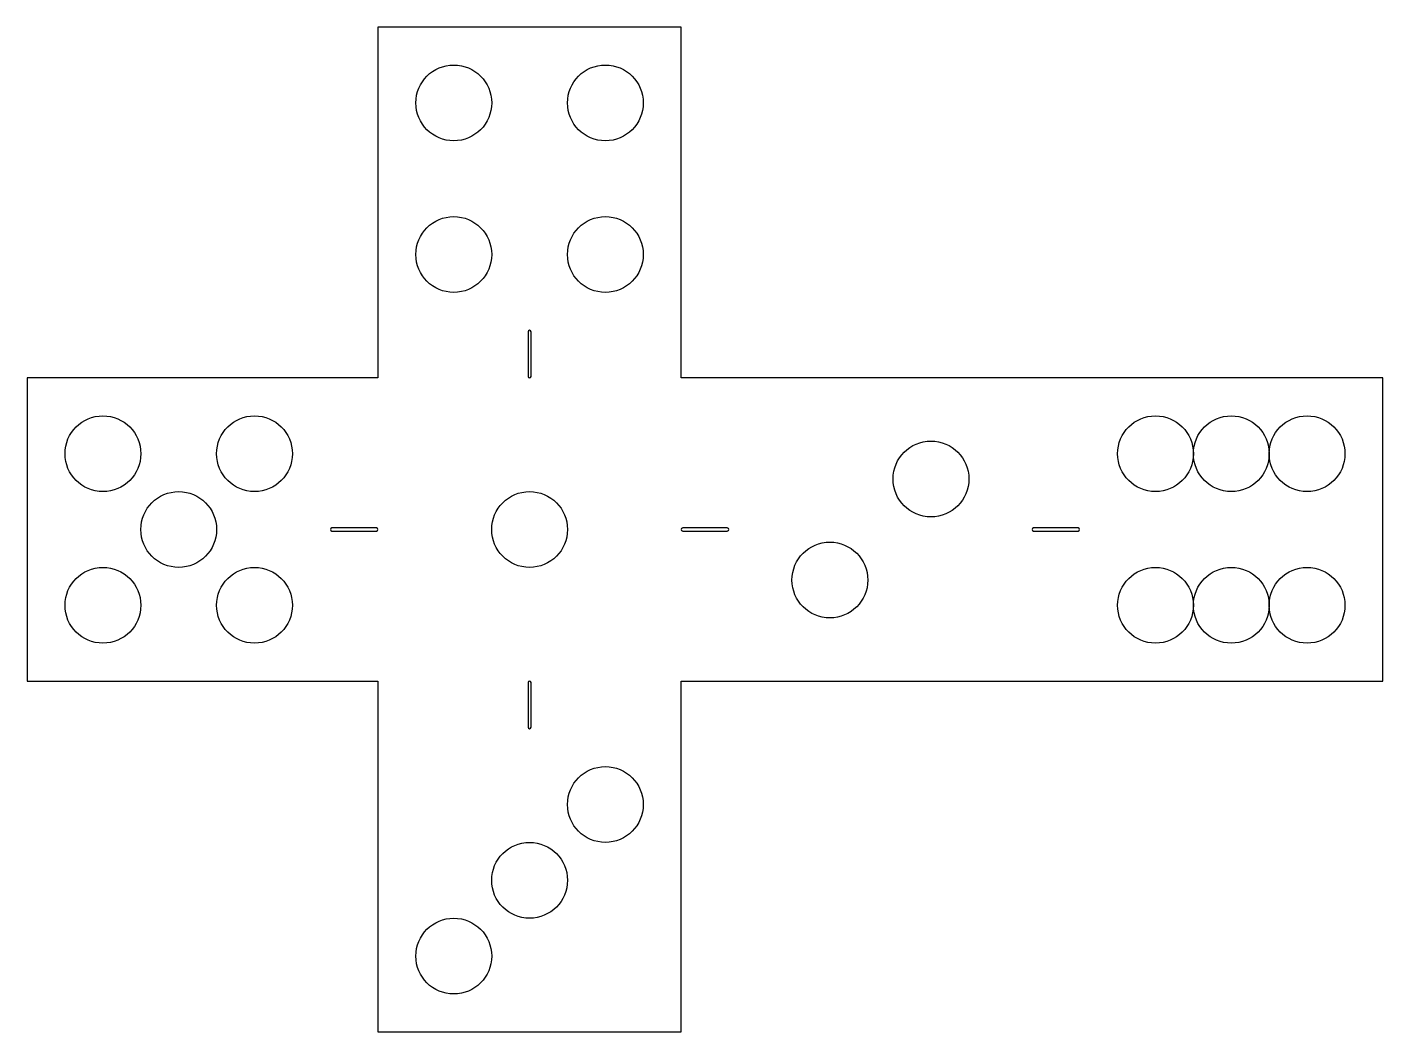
# Model space of a CAD drawing. Header units: metres. Extents: x -231 to 663, y -231 to 431.
import ezdxf

# ---------------------------------------------------------------- set-up
doc = ezdxf.new("R2010")
doc.units = ezdxf.units.M

msp = doc.modelspace()

# ---------------------------------------------------------------- linework, layer by layer
at = {"layer": 'PARAMETRIX'}
for p, q in [((200, 431.4159), (0, 431.4159)), ((0, 431.4159), (0, 231.4159)), ((200, 431.4159), (0, 431.4159)), ((0, 431.4159), (0, 231.4159)), ((200, 231.4159), (200, 431.4159)), ((200, 231.4159), (200, 431.4159)), ((0, 231.4159), (0, 200)), ((0, 231.4159), (0, 200)), ((99, 230.4159), (99, 201)), ((101, 201), (101, 230.4159)), ((200, 200), (200, 231.4159)), ((200, 200), (200, 231.4159)), ((-31.4159, 200), (-231.4159, 200)), ((-231.4159, 200), (-231.4159, 0)), ((-31.4159, 200), (-231.4159, 200)), ((-231.4159, 200), (-231.4159, 0)), ((0, 200), (-31.4159, 200)), ((0, 200), (-31.4159, 200)), ((231.4159, 200), (200, 200)), ((231.4159, 200), (200, 200)), ((431.4159, 200), (231.4159, 200)), ((431.4159, 200), (231.4159, 200)), ((462.8319, 200), (431.4159, 200)), ((462.8319, 200), (431.4159, 200)), ((662.8319, 200), (462.8319, 200)), ((662.8319, 200), (462.8319, 200)), ((662.8319, 0), (662.8319, 200)), ((662.8319, 0), (662.8319, 200)), ((-1, 101), (-30.4159, 101)), ((-30.4159, 99), (-1, 99)), ((230.4159, 101), (201, 101)), ((201, 99), (230.4159, 99)), ((461.8319, 101), (432.4159, 101)), ((432.4159, 99), (461.8319, 99)), ((-231.4159, 0), (-31.4159, 0)), ((-231.4159, 0), (-31.4159, 0)), ((-31.4159, 0), (0, 0)), ((-31.4159, 0), (0, 0)), ((0, 0), (0, -31.4159)), ((0, 0), (0, -31.4159)), ((200, -31.4159), (200, 0)), ((200, 0), (231.4159, 0)), ((200, -31.4159), (200, 0)), ((200, 0), (231.4159, 0)), ((231.4159, 0), (431.4159, 0)), ((231.4159, 0), (431.4159, 0)), ((431.4159, 0), (462.8319, 0)), ((431.4159, 0), (462.8319, 0)), ((462.8319, 0), (662.8319, 0)), ((462.8319, 0), (662.8319, 0)), ((99, -1), (99, -30.4159)), ((101, -30.4159), (101, -1)), ((0, -31.4159), (0, -231.4159)), ((0, -31.4159), (0, -231.4159)), ((200, -231.4159), (200, -31.4159)), ((200, -231.4159), (200, -31.4159)), ((0, -231.4159), (200, -231.4159)), ((0, -231.4159), (200, -231.4159))]:
    msp.add_line(p, q, dxfattribs=at)
for centre in [(50, 381.4159), (150, 381.4159), (50, 281.4159), (150, 281.4159), (-181.4159, 150), (-81.4159, 150), (512.8319, 150), (562.8319, 150), (612.8319, 150), (364.7493, 133.3333), (-131.4159, 100), (100, 100), (298.0826, 66.6667), (-181.4159, 50), (-81.4159, 50), (512.8319, 50), (562.8319, 50), (612.8319, 50), (150, -81.4159), (100, -131.4159), (50, -181.4159)]:
    msp.add_circle(centre, 25, dxfattribs=at)
for centre, start, end in [((100, 230.4159), 0, 180), ((100, 201), 180, 0), ((-30.4159, 100), 90, 270), ((-1, 100), 270, 90), ((201, 100), 90, 270), ((230.4159, 100), 270, 90), ((432.4159, 100), 90, 270), ((461.8319, 100), 270, 90), ((100, -1), 0, 180), ((100, -30.4159), 180, 0)]:
    msp.add_arc(centre, 1, start, end, dxfattribs=at)

doc.saveas('drawing.dxf')
